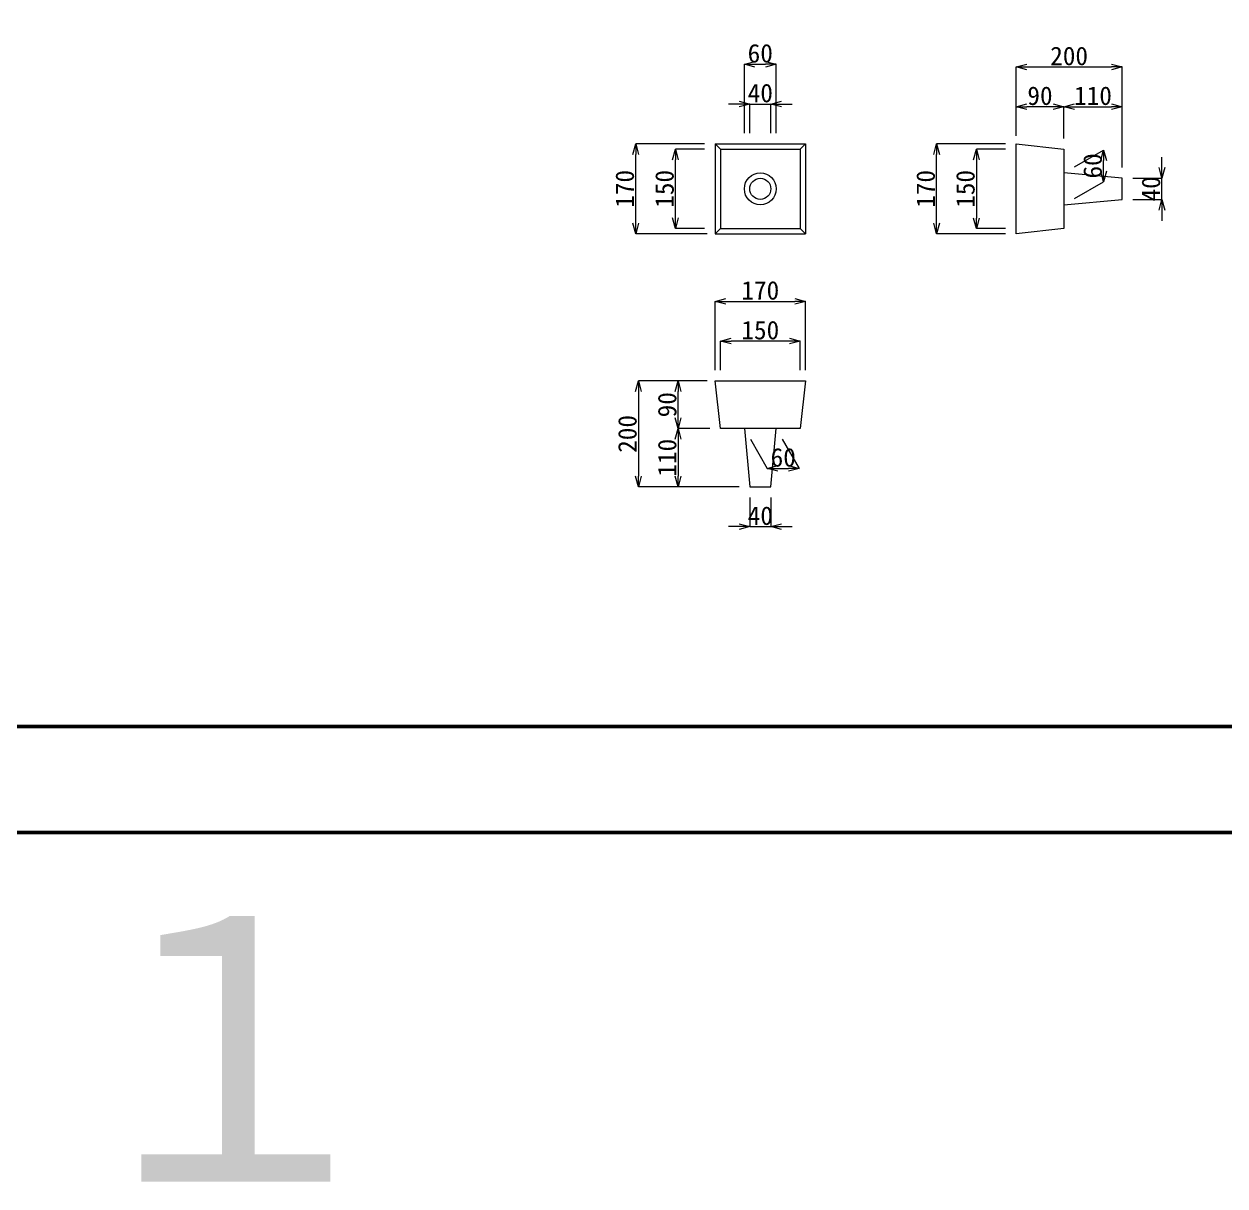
# Model space of a CAD drawing. Header units: millimetres. Extents: x 0 to 126150, y -2000 to 17820.
# Drawn here: x 113377 to 120173, y -2000 to 4576 of the extents above; entities that cross this region are included whole.
import ezdxf
from ezdxf.enums import TextEntityAlignment as Align

# ---------------------------------------------------------------- set-up
doc = ezdxf.new("R2010")
doc.units = ezdxf.units.MM
doc.header["$LTSCALE"] = 30
for name, color, linetype, lineweight in [('0寸法', 7, 'Continuous', 5), ('1アンカーボルト孔', 30, 'Continuous', 13), ('D-TTL', 2, 'Continuous', 50)]:
    doc.layers.add(name, color=color, linetype=linetype, lineweight=lineweight)
doc.styles.get("Standard").update_dxf_attribs({"font": 'MS Gothic.ttf'})
doc.styles.add('寸法文字', font='MS Gothic.ttf')
doc.dimstyles.new('1／10', dxfattribs={"dimscale": 30, "dimtxt": 3.5, "dimasz": 2, "dimexe": 0, "dimexo": 2, "dimgap": 0.3, "dimtad": 1, "dimdec": 0, "dimlfac": 0.333333, "dimdsep": 46, "dimtxsty": '寸法文字', "dimblk": 'OPEN30', "dimcen": 2.5, "dimclrd": 256, "dimclre": 256, "dimclrt": 256, "dimadec": 0, "dimazin": 0, "dimtfac": 1, "dimtdec": 0, "dimtmove": 0, "dimatfit": 3, "dimldrblk": 'OPEN30', "dimfxl": 1, "dimlwd": -1, "dimlwe": -1, "dimarcsym": 0})

# ---------------------------------------------------------------- blocks, each defined once
blk = doc.blocks.new('_Open30')
at = {"color": 0, "linetype": 'ByBlock', "lineweight": -2}
for p, q in [((-1, 0.27), (0, 0)), ((0, 0), (-1, -0.27)), ((0, 0), (-1, 0))]:
    blk.add_line(p, q, dxfattribs=at)
blk = doc.blocks.new('*D395')
at = {"layer": '0寸法', "transparency": 16777216}
for p, q in [((117228.5, 3898.2), (116838.5, 3898.2)), ((116838.5, 3448.2), (116838.5, 3838.2)), ((117243.5, 3388.2), (116838.5, 3388.2))]:
    blk.add_line(p, q, dxfattribs=at)
at = {"layer": 'Defpoints', "color": 0, "transparency": 16777216}
for p in [(116838.5, 3898.2), (117288.5, 3898.2), (117303.5, 3388.2)]:
    blk.add_point(p, dxfattribs=at)
at = {"layer": '0寸法', "transparency": 16777216, "xscale": 60, "yscale": 60, "zscale": 60}
for p, rotation in [((116838.5, 3898.2), 90), ((116838.5, 3388.2), 270)]:
    blk.add_blockref('_Open30', p, dxfattribs=dict(at, rotation=rotation))
at = {"layer": '0寸法', "transparency": 16777216, "insert": (116777, 3643.2), "char_height": 105, "attachment_point": 5, "rotation": 90, "style": '寸法文字'}
blk.add_mtext('170', dxfattribs=at)
blk = doc.blocks.new('*D396')
at = {"layer": '0寸法', "transparency": 16777216}
for p, q in [((117228.5, 3868.2), (117063.5, 3868.2)), ((117063.5, 3478.2), (117063.5, 3808.2)), ((117228.5, 3418.2), (117063.5, 3418.2))]:
    blk.add_line(p, q, dxfattribs=at)
at = {"layer": 'Defpoints', "color": 0, "transparency": 16777216}
for p in [(117063.5, 3868.2), (117288.5, 3868.2), (117288.5, 3418.2)]:
    blk.add_point(p, dxfattribs=at)
at = {"layer": '0寸法', "transparency": 16777216, "xscale": 60, "yscale": 60, "zscale": 60}
for p, rotation in [((117063.5, 3868.2), 90), ((117063.5, 3418.2), 270)]:
    blk.add_blockref('_Open30', p, dxfattribs=dict(at, rotation=rotation))
at = {"layer": '0寸法', "transparency": 16777216, "insert": (117002, 3643.2), "char_height": 105, "attachment_point": 5, "rotation": 90, "style": '寸法文字'}
blk.add_mtext('150', dxfattribs=at)
blk = doc.blocks.new('*D397')
at = {"layer": '0寸法', "transparency": 16777216}
for p, q in [((117288.5, 2616.4), (117288.5, 3006.4)), ((117348.5, 3006.4), (117738.5, 3006.4)), ((117798.5, 2616.4), (117798.5, 3006.4))]:
    blk.add_line(p, q, dxfattribs=at)
at = {"layer": 'Defpoints', "color": 0, "transparency": 16777216}
for p in [(117798.5, 3006.4), (117288.5, 2556.4), (117798.5, 2556.4)]:
    blk.add_point(p, dxfattribs=at)
at = {"layer": '0寸法', "transparency": 16777216, "xscale": 60, "yscale": 60, "zscale": 60, "rotation": 180}
blk.add_blockref('_Open30', (117288.5, 3006.4), dxfattribs=at)
at = {"layer": '0寸法', "transparency": 16777216, "xscale": 60, "yscale": 60, "zscale": 60}
blk.add_blockref('_Open30', (117798.5, 3006.4), dxfattribs=at)
at = {"layer": '0寸法', "transparency": 16777216, "insert": (117543.5, 3067.9), "char_height": 105, "attachment_point": 5, "style": '寸法文字'}
blk.add_mtext('170', dxfattribs=at)
blk = doc.blocks.new('*D398')
at = {"layer": '0寸法', "transparency": 16777216}
for p, q in [((117318.5, 2616.4), (117318.5, 2781.4)), ((117708.5, 2781.4), (117378.5, 2781.4)), ((117768.5, 2616.4), (117768.5, 2781.4))]:
    blk.add_line(p, q, dxfattribs=at)
at = {"layer": 'Defpoints', "color": 0, "transparency": 16777216}
for p in [(117318.5, 2781.4), (117318.5, 2556.4), (117768.5, 2556.4)]:
    blk.add_point(p, dxfattribs=at)
at = {"layer": '0寸法', "transparency": 16777216, "xscale": 60, "yscale": 60, "zscale": 60, "rotation": 180}
blk.add_blockref('_Open30', (117318.5, 2781.4), dxfattribs=at)
at = {"layer": '0寸法', "transparency": 16777216, "xscale": 60, "yscale": 60, "zscale": 60}
blk.add_blockref('_Open30', (117768.5, 2781.4), dxfattribs=at)
at = {"layer": '0寸法', "transparency": 16777216, "insert": (117543.5, 2842.9), "char_height": 105, "attachment_point": 5, "style": '寸法文字'}
blk.add_mtext('150', dxfattribs=at)
blk = doc.blocks.new('*D399')
at = {"layer": '0寸法', "transparency": 16777216}
for p, q in [((117483.5, 1896.4), (117483.5, 1731.4)), ((117603.5, 1896.4), (117603.5, 1731.4)), ((117423.5, 1731.4), (117363.5, 1731.4)), ((117483.5, 1731.4), (117603.5, 1731.4)), ((117663.5, 1731.4), (117723.5, 1731.4))]:
    blk.add_line(p, q, dxfattribs=at)
at = {"layer": 'Defpoints', "color": 0, "transparency": 16777216}
for p in [(117483.5, 1956.4), (117603.5, 1956.4), (117603.5, 1731.4)]:
    blk.add_point(p, dxfattribs=at)
at = {"layer": '0寸法', "transparency": 16777216, "xscale": 60, "yscale": 60, "zscale": 60}
blk.add_blockref('_Open30', (117483.5, 1731.4), dxfattribs=at)
at = {"layer": '0寸法', "transparency": 16777216, "xscale": 60, "yscale": 60, "zscale": 60, "rotation": 180}
blk.add_blockref('_Open30', (117603.5, 1731.4), dxfattribs=at)
at = {"layer": '0寸法', "transparency": 16777216, "insert": (117543.5, 1792.9), "char_height": 105, "attachment_point": 5, "style": '寸法文字'}
blk.add_mtext('40', dxfattribs=at)
blk = doc.blocks.new('*D400')
at = {"layer": '0寸法', "transparency": 16777216}
for p, q in [((117488.2, 2226.4), (117583.4, 2061.4)), ((117668.2, 2226.4), (117763.4, 2061.4)), ((117643.4, 2061.4), (117703.4, 2061.4))]:
    blk.add_line(p, q, dxfattribs=at)
at = {"layer": 'Defpoints', "color": 0, "transparency": 16777216}
for p in [(117453.5, 2286.4), (117633.5, 2286.4), (117763.4, 2061.4)]:
    blk.add_point(p, dxfattribs=at)
at = {"layer": '0寸法', "transparency": 16777216, "xscale": 60, "yscale": 60, "zscale": 60, "rotation": 180}
blk.add_blockref('_Open30', (117583.4, 2061.4), dxfattribs=at)
at = {"layer": '0寸法', "transparency": 16777216, "xscale": 60, "yscale": 60, "zscale": 60}
blk.add_blockref('_Open30', (117763.4, 2061.4), dxfattribs=at)
at = {"layer": '0寸法', "transparency": 16777216, "insert": (117673.4, 2122.9), "char_height": 105, "attachment_point": 5, "style": '寸法文字'}
blk.add_mtext('60', dxfattribs=at)
blk = doc.blocks.new('*D401')
at = {"layer": '0寸法', "transparency": 16777216}
for p, q in [((117243.5, 2556.4), (116853.5, 2556.4)), ((116853.5, 2496.4), (116853.5, 2016.4)), ((117423.5, 1956.4), (116853.5, 1956.4))]:
    blk.add_line(p, q, dxfattribs=at)
at = {"layer": 'Defpoints', "color": 0, "transparency": 16777216}
for p in [(117303.5, 2556.4), (116853.5, 1956.4), (117483.5, 1956.4)]:
    blk.add_point(p, dxfattribs=at)
at = {"layer": '0寸法', "transparency": 16777216, "xscale": 60, "yscale": 60, "zscale": 60}
for p, rotation in [((116853.5, 2556.4), 90), ((116853.5, 1956.4), 270)]:
    blk.add_blockref('_Open30', p, dxfattribs=dict(at, rotation=rotation))
at = {"layer": '0寸法', "transparency": 16777216, "insert": (116792, 2256.4), "char_height": 105, "attachment_point": 5, "rotation": 90, "style": '寸法文字'}
blk.add_mtext('200', dxfattribs=at)
blk = doc.blocks.new('*D402')
at = {"layer": '0寸法', "transparency": 16777216}
for p, q in [((117243.5, 2556.4), (117078.5, 2556.4)), ((117078.5, 2346.4), (117078.5, 2496.4)), ((117258.5, 2286.4), (117078.5, 2286.4))]:
    blk.add_line(p, q, dxfattribs=at)
at = {"layer": 'Defpoints', "color": 0, "transparency": 16777216}
for p in [(117078.5, 2556.4), (117303.5, 2556.4), (117318.5, 2286.4)]:
    blk.add_point(p, dxfattribs=at)
at = {"layer": '0寸法', "transparency": 16777216, "xscale": 60, "yscale": 60, "zscale": 60}
for p, rotation in [((117078.5, 2556.4), 90), ((117078.5, 2286.4), 270)]:
    blk.add_blockref('_Open30', p, dxfattribs=dict(at, rotation=rotation))
at = {"layer": '0寸法', "transparency": 16777216, "insert": (117017, 2421.4), "char_height": 105, "attachment_point": 5, "rotation": 90, "style": '寸法文字'}
blk.add_mtext('90', dxfattribs=at)
blk = doc.blocks.new('*D403')
at = {"layer": '0寸法', "transparency": 16777216}
for p, q in [((117258.5, 2286.4), (117078.5, 2286.4)), ((117078.5, 2226.4), (117078.5, 2016.4)), ((117423.5, 1956.4), (117078.5, 1956.4))]:
    blk.add_line(p, q, dxfattribs=at)
at = {"layer": 'Defpoints', "color": 0, "transparency": 16777216}
for p in [(117318.5, 2286.4), (117078.5, 1956.4), (117483.5, 1956.4)]:
    blk.add_point(p, dxfattribs=at)
at = {"layer": '0寸法', "transparency": 16777216, "xscale": 60, "yscale": 60, "zscale": 60}
for p, rotation in [((117078.5, 2286.4), 90), ((117078.5, 1956.4), 270)]:
    blk.add_blockref('_Open30', p, dxfattribs=dict(at, rotation=rotation))
at = {"layer": '0寸法', "transparency": 16777216, "insert": (117017, 2121.4), "char_height": 105, "attachment_point": 5, "rotation": 90, "style": '寸法文字'}
blk.add_mtext('110', dxfattribs=at)
blk = doc.blocks.new('*D404')
at = {"layer": '0寸法', "transparency": 16777216}
for p, q in [((117453.5, 3958.2), (117453.5, 4348.2)), ((117513.5, 4348.2), (117573.5, 4348.2)), ((117633.5, 3958.2), (117633.5, 4348.2))]:
    blk.add_line(p, q, dxfattribs=at)
at = {"layer": 'Defpoints', "color": 0, "transparency": 16777216}
for p in [(117633.5, 4348.2), (117453.5, 3898.2), (117633.5, 3898.2)]:
    blk.add_point(p, dxfattribs=at)
at = {"layer": '0寸法', "transparency": 16777216, "xscale": 60, "yscale": 60, "zscale": 60, "rotation": 180}
blk.add_blockref('_Open30', (117453.5, 4348.2), dxfattribs=at)
at = {"layer": '0寸法', "transparency": 16777216, "xscale": 60, "yscale": 60, "zscale": 60}
blk.add_blockref('_Open30', (117633.5, 4348.2), dxfattribs=at)
at = {"layer": '0寸法', "transparency": 16777216, "insert": (117543.5, 4409.7), "char_height": 105, "attachment_point": 5, "style": '寸法文字'}
blk.add_mtext('60', dxfattribs=at)
blk = doc.blocks.new('*D405')
at = {"layer": '0寸法', "transparency": 16777216}
for p, q in [((117423.5, 4123.2), (117363.5, 4123.2)), ((117483.5, 3958.2), (117483.5, 4123.2)), ((117483.5, 4123.2), (117603.5, 4123.2)), ((117603.5, 3958.2), (117603.5, 4123.2)), ((117663.5, 4123.2), (117723.5, 4123.2))]:
    blk.add_line(p, q, dxfattribs=at)
at = {"layer": 'Defpoints', "color": 0, "transparency": 16777216}
for p in [(117603.5, 4123.2), (117483.5, 3898.2), (117603.5, 3898.2)]:
    blk.add_point(p, dxfattribs=at)
at = {"layer": '0寸法', "transparency": 16777216, "xscale": 60, "yscale": 60, "zscale": 60}
blk.add_blockref('_Open30', (117483.5, 4123.2), dxfattribs=at)
at = {"layer": '0寸法', "transparency": 16777216, "xscale": 60, "yscale": 60, "zscale": 60, "rotation": 180}
blk.add_blockref('_Open30', (117603.5, 4123.2), dxfattribs=at)
at = {"layer": '0寸法', "transparency": 16777216, "insert": (117543.5, 4184.7), "char_height": 105, "attachment_point": 5, "style": '寸法文字'}
blk.add_mtext('40', dxfattribs=at)
blk = doc.blocks.new('アンカーボルト箱抜_平面')
for p, q in [((-85, -85), (-85, 85)), ((-85, 85), (85, 85)), ((-75, 75), (-85, 85)), ((-75, -75), (-75, 75)), ((-75, 75), (75, 75)), ((75, 75), (85, 85)), ((75, -75), (75, 75)), ((85, -85), (85, 85)), ((-75, -75), (-85, -85)), ((-85, -85), (85, -85)), ((-75, -75), (75, -75)), ((75, -75), (85, -85))]:
    blk.add_line(p, q)
for radius in [30, 20]:
    blk.add_circle((0, 0), radius)
blk = doc.blocks.new('*D406')
at = {"layer": '0寸法', "transparency": 16777216}
for p, q in [((118931.4, 3898), (118541.4, 3898)), ((118541.4, 3448), (118541.4, 3838)), ((118931.4, 3388), (118541.4, 3388))]:
    blk.add_line(p, q, dxfattribs=at)
at = {"layer": 'Defpoints', "color": 0, "transparency": 16777216}
for p in [(118541.4, 3898), (118991.4, 3898), (118991.4, 3388)]:
    blk.add_point(p, dxfattribs=at)
at = {"layer": '0寸法', "transparency": 16777216, "xscale": 60, "yscale": 60, "zscale": 60}
for p, rotation in [((118541.4, 3898), 90), ((118541.4, 3388), 270)]:
    blk.add_blockref('_Open30', p, dxfattribs=dict(at, rotation=rotation))
at = {"layer": '0寸法', "transparency": 16777216, "insert": (118479.9, 3643), "char_height": 105, "attachment_point": 5, "rotation": 90, "style": '寸法文字'}
blk.add_mtext('170', dxfattribs=at)
blk = doc.blocks.new('*D407')
at = {"layer": '0寸法', "transparency": 16777216}
for p, q in [((118931.4, 3868), (118766.4, 3868)), ((118766.4, 3808), (118766.4, 3478)), ((118931.4, 3418), (118766.4, 3418))]:
    blk.add_line(p, q, dxfattribs=at)
at = {"layer": 'Defpoints', "color": 0, "transparency": 16777216}
for p in [(118991.4, 3868), (118766.4, 3418), (118991.4, 3418)]:
    blk.add_point(p, dxfattribs=at)
at = {"layer": '0寸法', "transparency": 16777216, "xscale": 60, "yscale": 60, "zscale": 60}
for p, rotation in [((118766.4, 3868), 90), ((118766.4, 3418), 270)]:
    blk.add_blockref('_Open30', p, dxfattribs=dict(at, rotation=rotation))
at = {"layer": '0寸法', "transparency": 16777216, "insert": (118704.9, 3643), "char_height": 105, "attachment_point": 5, "rotation": 90, "style": '寸法文字'}
blk.add_mtext('150', dxfattribs=at)
blk = doc.blocks.new('*D408')
at = {"layer": '0寸法', "transparency": 16777216}
for p, q in [((119816.4, 3763), (119816.4, 3823)), ((119651.4, 3703), (119816.4, 3703)), ((119816.4, 3583), (119816.4, 3703)), ((119651.4, 3583), (119816.4, 3583)), ((119816.4, 3523), (119816.4, 3463))]:
    blk.add_line(p, q, dxfattribs=at)
at = {"layer": 'Defpoints', "color": 0, "transparency": 16777216}
for p in [(119591.4, 3703), (119816.4, 3703), (119591.4, 3583)]:
    blk.add_point(p, dxfattribs=at)
at = {"layer": '0寸法', "transparency": 16777216, "xscale": 60, "yscale": 60, "zscale": 60}
for p, rotation in [((119816.4, 3703), 270), ((119816.4, 3583), 90)]:
    blk.add_blockref('_Open30', p, dxfattribs=dict(at, rotation=rotation))
at = {"layer": '0寸法', "transparency": 16777216, "insert": (119754.9, 3643), "char_height": 105, "attachment_point": 5, "rotation": 90, "style": '寸法文字'}
blk.add_mtext('40', dxfattribs=at)
blk = doc.blocks.new('*D409')
at = {"layer": '0寸法', "transparency": 16777216}
for p, q in [((119321.4, 3767.7), (119486.4, 3862.9)), ((119486.4, 3742.9), (119486.4, 3802.9)), ((119321.4, 3587.7), (119486.4, 3682.9))]:
    blk.add_line(p, q, dxfattribs=at)
at = {"layer": 'Defpoints', "color": 0, "transparency": 16777216}
for p in [(119486.4, 3862.9), (119261.4, 3733), (119261.4, 3553)]:
    blk.add_point(p, dxfattribs=at)
at = {"layer": '0寸法', "transparency": 16777216, "xscale": 60, "yscale": 60, "zscale": 60}
for p, rotation in [((119486.4, 3862.9), 90), ((119486.4, 3682.9), 270)]:
    blk.add_blockref('_Open30', p, dxfattribs=dict(at, rotation=rotation))
at = {"layer": '0寸法', "transparency": 16777216, "insert": (119424.9, 3772.9), "char_height": 105, "attachment_point": 5, "rotation": 90, "style": '寸法文字'}
blk.add_mtext('60', dxfattribs=at)
blk = doc.blocks.new('*D410')
at = {"layer": '0寸法', "transparency": 16777216}
for p, q in [((118991.4, 3943), (118991.4, 4333)), ((119051.4, 4333), (119531.4, 4333)), ((119591.4, 3763), (119591.4, 4333))]:
    blk.add_line(p, q, dxfattribs=at)
at = {"layer": 'Defpoints', "color": 0, "transparency": 16777216}
for p in [(119591.4, 4333), (118991.4, 3883), (119591.4, 3703)]:
    blk.add_point(p, dxfattribs=at)
at = {"layer": '0寸法', "transparency": 16777216, "xscale": 60, "yscale": 60, "zscale": 60, "rotation": 180}
blk.add_blockref('_Open30', (118991.4, 4333), dxfattribs=at)
at = {"layer": '0寸法', "transparency": 16777216, "xscale": 60, "yscale": 60, "zscale": 60}
blk.add_blockref('_Open30', (119591.4, 4333), dxfattribs=at)
at = {"layer": '0寸法', "transparency": 16777216, "insert": (119291.4, 4394.5), "char_height": 105, "attachment_point": 5, "style": '寸法文字'}
blk.add_mtext('200', dxfattribs=at)
blk = doc.blocks.new('*D411')
at = {"layer": '0寸法', "transparency": 16777216}
for p, q in [((118991.4, 3943), (118991.4, 4108)), ((119201.4, 4108), (119051.4, 4108)), ((119261.4, 3928), (119261.4, 4108))]:
    blk.add_line(p, q, dxfattribs=at)
at = {"layer": 'Defpoints', "color": 0, "transparency": 16777216}
for p in [(118991.4, 4108), (118991.4, 3883), (119261.4, 3868)]:
    blk.add_point(p, dxfattribs=at)
at = {"layer": '0寸法', "transparency": 16777216, "xscale": 60, "yscale": 60, "zscale": 60, "rotation": 180}
blk.add_blockref('_Open30', (118991.4, 4108), dxfattribs=at)
at = {"layer": '0寸法', "transparency": 16777216, "xscale": 60, "yscale": 60, "zscale": 60}
blk.add_blockref('_Open30', (119261.4, 4108), dxfattribs=at)
at = {"layer": '0寸法', "transparency": 16777216, "insert": (119126.4, 4169.5), "char_height": 105, "attachment_point": 5, "style": '寸法文字'}
blk.add_mtext('90', dxfattribs=at)
blk = doc.blocks.new('*D412')
at = {"layer": '0寸法', "transparency": 16777216}
for p, q in [((119261.4, 3928), (119261.4, 4108)), ((119321.4, 4108), (119531.4, 4108)), ((119591.4, 3763), (119591.4, 4108))]:
    blk.add_line(p, q, dxfattribs=at)
at = {"layer": 'Defpoints', "color": 0, "transparency": 16777216}
for p in [(119591.4, 4108), (119261.4, 3868), (119591.4, 3703)]:
    blk.add_point(p, dxfattribs=at)
at = {"layer": '0寸法', "transparency": 16777216, "xscale": 60, "yscale": 60, "zscale": 60, "rotation": 180}
blk.add_blockref('_Open30', (119261.4, 4108), dxfattribs=at)
at = {"layer": '0寸法', "transparency": 16777216, "xscale": 60, "yscale": 60, "zscale": 60}
blk.add_blockref('_Open30', (119591.4, 4108), dxfattribs=at)
at = {"layer": '0寸法', "transparency": 16777216, "insert": (119426.4, 4169.5), "char_height": 105, "attachment_point": 5, "style": '寸法文字'}
blk.add_mtext('110', dxfattribs=at)

msp = doc.modelspace()

# ---------------------------------------------------------------- linework, layer by layer
at = {"layer": '1アンカーボルト孔', "ltscale": 3}
for p, q in [((119591.4, 3703), (119261.4, 3733)), ((119591.4, 3583), (119591.4, 3703)), ((117603.5, 1956.4), (117633.5, 2286.4)), ((117483.5, 1956.4), (117603.5, 1956.4))]:
    msp.add_line(p, q, dxfattribs=at)
at = {"layer": '1アンカーボルト孔', "ltscale": 10}
for p, q in [((119261.4, 3553), (119591.4, 3583)), ((117453.5, 2286.4), (117483.5, 1956.4))]:
    msp.add_line(p, q, dxfattribs=at)
at = {"layer": '1アンカーボルト孔', "ltscale": 3}
for points in [[(119261.4, 3418), (118991.4, 3388), (118991.4, 3898), (119261.4, 3868)], [(117318.5, 2286.4), (117288.5, 2556.4), (117798.5, 2556.4), (117768.5, 2286.4)]]:
    msp.add_lwpolyline(points, close=True, dxfattribs=at)
at = {"layer": 'D-TTL'}
for points in [[(100920, 0), (126150, 0), (126150, 17820), (100920, 17820)], [(101520, 600), (125550, 600), (125550, 17220), (101520, 17220)]]:
    msp.add_lwpolyline(points, close=True, dxfattribs=at)

# ---------------------------------------------------------------- block references
at = {"layer": '1アンカーボルト孔', "xscale": 3, "yscale": 3, "zscale": 3, "rotation": 270}
msp.add_blockref('アンカーボルト箱抜_平面', (117543.5, 3643.2), dxfattribs=at)

# ---------------------------------------------------------------- texts
msp.add_text('Ｃ１', height=1500).set_placement((113535, -2425.2), align=Align.BOTTOM_CENTER)

# ---------------------------------------------------------------- dimensions: what is measured, and where the dimension line sits
at = {"layer": '0寸法'}
for base, p1, p2, picture, middle in [((117633.5, 4348.2), (117453.5, 3898.2), (117633.5, 3898.2), '*D404', (117543.5, 4409.7)), ((117798.5, 3006.4), (117288.5, 2556.4), (117798.5, 2556.4), '*D397', (117543.5, 3067.9)), ((117318.5, 2781.4), (117768.5, 2556.4), (117318.5, 2556.4), '*D398', (117543.5, 2842.9)), ((117763.4, 2061.4), (117453.5, 2286.4), (117633.5, 2286.4), '*D400', (117673.4, 2122.9))]:
    dim = msp.add_linear_dim(base=base, p1=p1, p2=p2, dimstyle='1／10', dxfattribs=at)
    dim.commit()
    dim.dimension.update_dxf_attribs({"geometry": picture, "text_midpoint": middle})
for base, p1, p2, angle, picture, middle in [((119591.4, 4333), (118991.4, 3883), (119591.4, 3703), 180, '*D410', (119291.4, 4394.5)), ((118991.4, 4108), (119261.4, 3868), (118991.4, 3883), 180, '*D411', (119126.4, 4169.5)), ((119591.4, 4108), (119261.4, 3868), (119591.4, 3703), 180, '*D412', (119426.4, 4169.5)), ((116838.5, 3898.2), (117303.5, 3388.2), (117288.5, 3898.2), 90, '*D395', (116777, 3643.2)), ((118541.4, 3898), (118991.4, 3388), (118991.4, 3898), 90, '*D406', (118479.9, 3643)), ((117063.5, 3868.2), (117288.5, 3418.2), (117288.5, 3868.2), 90, '*D396', (117002, 3643.2)), ((118766.4, 3418), (118991.4, 3868), (118991.4, 3418), 90, '*D407', (118704.9, 3643)), ((119486.4, 3862.9), (119261.4, 3553), (119261.4, 3733), 90, '*D409', (119424.9, 3772.9)), ((116853.5, 1956.4), (117303.5, 2556.4), (117483.5, 1956.4), 90, '*D401', (116792, 2256.4)), ((117078.5, 2556.4), (117318.5, 2286.4), (117303.5, 2556.4), 90, '*D402', (117017, 2421.4)), ((117078.5, 1956.4), (117318.5, 2286.4), (117483.5, 1956.4), 90, '*D403', (117017, 2121.4))]:
    dim = msp.add_linear_dim(base=base, p1=p1, p2=p2, angle=angle, dimstyle='1／10', dxfattribs=at)
    dim.commit()
    dim.dimension.update_dxf_attribs({"geometry": picture, "text_midpoint": middle})
for base, p1, p2, picture, middle in [((117603.5, 4123.2), (117483.5, 3898.2), (117603.5, 3898.2), '*D405', (117543.5, 4123.2)), ((117603.5, 1731.4), (117483.5, 1956.4), (117603.5, 1956.4), '*D399', (117543.5, 1731.4))]:
    dim = msp.add_linear_dim(base=base, p1=p1, p2=p2, dimstyle='1／10', dxfattribs=at)
    dim.commit()
    dim.dimension.update_dxf_attribs({"geometry": picture, "text_midpoint": middle, "dimtype": 160})
dim = msp.add_linear_dim(base=(119816.4, 3703), p1=(119591.4, 3583), p2=(119591.4, 3703), angle=90, dimstyle='1／10', dxfattribs=at)
dim.commit()
dim.dimension.update_dxf_attribs({"geometry": '*D408', "text_midpoint": (119816.4, 3643), "dimtype": 160})

doc.saveas('drawing.dxf')
